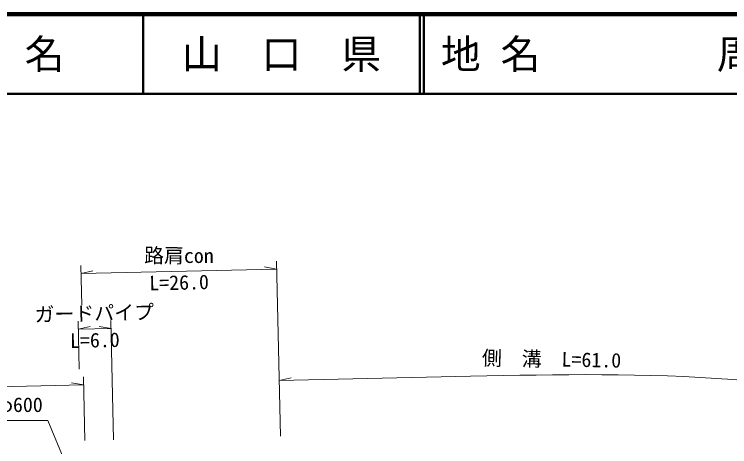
# Model space of a CAD drawing. Units: millimetres, scale not verified. Extents: x 40000 to 680000, y 20000 to 380000.
# Drawn here: x 316832 to 406640, y 325688 to 380000 of the extents above; entities that cross this region are included whole.
import ezdxf
from ezdxf.enums import TextEntityAlignment as Align

# ---------------------------------------------------------------- set-up
doc = ezdxf.new("R2010")
doc.units = ezdxf.units.MM
doc.header["$LTSCALE"] = 1000
for name, color, linetype, lineweight in [('M-STR-HTXT', 7, 'Continuous', 13), ('M-TTL', 2, 'Continuous', 140), ('M-TTL-LINE', 7, 'Continuous', 50)]:
    doc.layers.add(name, color=color, linetype=linetype, lineweight=lineweight)
doc.layers.add('M-TTL-TXT', color=7, linetype='Continuous')
doc.styles.add('ＭＳ ゴシック', font='')
doc.styles.get('ＭＳ ゴシック').set_extended_font_data('MS Gothic')

msp = doc.modelspace()

# ---------------------------------------------------------------- linework, layer by layer
at = {"layer": 'M-STR-HTXT'}
for p, q in [((349742, 349004), (350239, 327010)), ((325188, 348449), (325301, 343450)), ((325211, 347449), (349765, 348005)), ((325211, 347449), (326703, 347783)), ((349765, 348005), (348258, 348271)), ((324967, 335441), (324832, 341439)), ((329288, 326536), (328949, 341532)), ((324854, 340440), (326347, 340773)), ((324854, 340440), (328971, 340533)), ((328971, 340533), (327465, 340799)), ((325504, 334453), (325685, 326455)), ((350081, 334008), (374107, 334551)), ((350081, 334008), (351574, 334342)), ((308579, 333070), (325527, 333453)), ((325527, 333453), (324021, 333719)), ((321022, 328996), (301022, 328996)), ((326294, 316432), (321022, 328996))]:
    msp.add_line(p, q, dxfattribs=at)
msp.add_lwpolyline([(374107, 334551), (376166, 334590), (378225, 334628), (380284, 334662), (382342, 334692), (384402, 334715), (386461, 334731), (388520, 334737), (390579, 334733), (392638, 334716), (394697, 334685), (396756, 334638), (398814, 334574), (400871, 334492), (402928, 334389), (404983, 334265), (407037, 334117), (409089, 333945), (411139, 333746), (413185, 333519), (415229, 333263), (416362, 333108)], dxfattribs=at)
at = {"layer": 'M-TTL'}
msp.add_line((680000, 380000), (40000, 380000), dxfattribs=at)
at = {"layer": 'M-TTL-LINE'}
for p, q in [((333000, 380000), (333000, 370000)), ((367750, 380000), (367750, 370000)), ((368250, 380000), (368250, 370000)), ((40000, 370000), (680000, 370000))]:
    msp.add_line(p, q, dxfattribs=at)

# ---------------------------------------------------------------- texts
at = {"layer": 'M-STR-HTXT', "style": 'ＭＳ ゴシック'}
for s, rotation, p in [('路肩con', 359.65, (337491, 348227)), ('ガードパイプ', 1.295, (326902, 340986)), ('側\u3000溝\u3000L=61.0', 358.953, (384252, 335225))]:
    msp.add_text(s, height=1833, rotation=rotation, dxfattribs=at).set_placement(p, align=Align.BOTTOM_CENTER)
for s, p in [('L=26.0', (337499, 347227)), ('L=6.0', (326924, 339986))]:
    msp.add_text(s, height=1833, rotation=1.295, dxfattribs=at).set_placement(p, align=Align.TOP_CENTER)
msp.add_text('ヒューム管 φ600', height=1833, dxfattribs=at).set_placement((301022, 329496), align=Align.BOTTOM_LEFT)
at = {"layer": 'M-TTL-TXT', "style": 'ＭＳ ゴシック'}
for s, p in [('県\u3000名', (315625, 375000)), ('山\u3000口\u3000県', (350375, 375000))]:
    msp.add_text(s, height=3666, dxfattribs=at).set_placement(p, align=Align.MIDDLE_CENTER)
for s, p in [('地 名', (370380, 375000)), ('周南市大字高瀬', (405024, 375000))]:
    msp.add_text(s, height=3666, dxfattribs=at).set_placement(p, align=Align.MIDDLE_LEFT)

doc.saveas('drawing.dxf')
